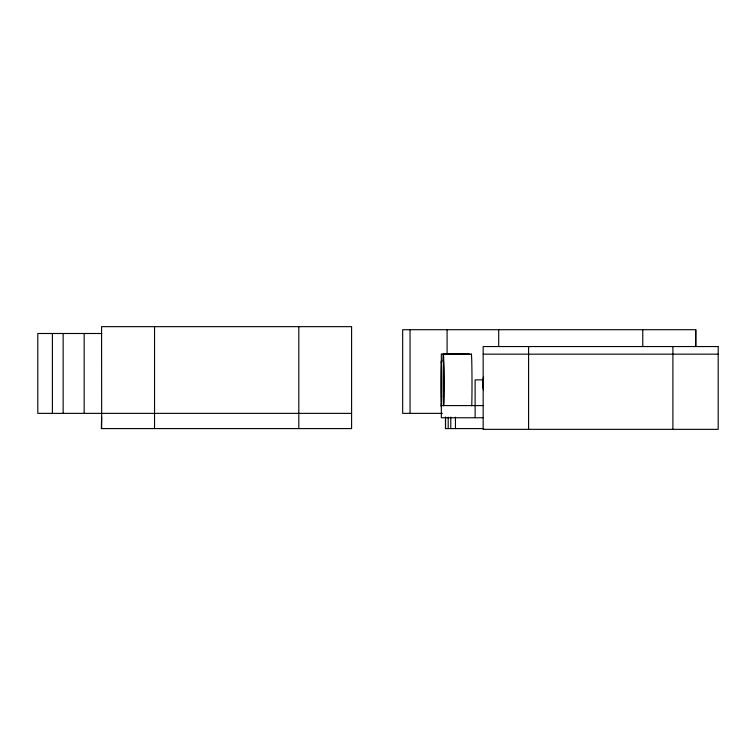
<?xml version="1.0" encoding="UTF-8"?>
<svg xmlns="http://www.w3.org/2000/svg" width="756" height="756" viewBox="0 0 756 756"><rect width="100%" height="100%" fill="white"/><g stroke="black" fill="none" stroke-linecap="round" stroke-linejoin="round"><path stroke-width="1.13" d="M695.756 329.701L695.756 346.201L695.766 329.701L402.674 329.701L402.674 413.371L442.402 413.371M101.748 333.5L37.8 333.5L37.8 413.371L351.597 413.371M469.334 353.978L441.343 353.978L441.343 363.277M443.281 354.158L471.347 354.158M483.16 354.158L718.2 354.158M483.349 379.871L475.118 379.871L475.118 417.756M441.343 405.585L483.349 405.585M101.625 417.17L101.351 428.586L351.597 428.586L351.597 326.658L101.569 326.658L101.673 428.586M482.942 417.756L441.343 417.756L441.343 403.893M483.717 428.586L445.511 428.586L445.511 417.17M672.897 346.55L672.897 429.342M642.77 329.701L642.77 346.201M528.586 346.55L528.586 429.342M498.705 329.701L498.705 346.201M455.443 417.17L455.443 428.586M450.784 417.17L450.784 428.586M448.204 417.17L448.204 428.586M447.089 329.701L447.089 354.451M445.511 417.17L445.511 428.586M410.054 329.701L410.054 413.371M298.809 326.658L298.809 428.586M154.536 326.658L154.536 428.586M84.171 333.5L84.171 413.371M63.145 333.5L63.145 413.371M52.391 333.5L52.391 413.371M471.177 354.621A29.664 0.69 -90 0 1 471.924 370.572A29.664 0.69 -90 0 1 471.772 405.811M442.884 360.905A29.664 0.69 -90 0 1 443.848 364.383A29.664 0.69 -90 0 1 443.781 405.811M443.158 362.058A22.822 0.529 -90 0 1 443.829 376.715A22.822 0.529 -90 0 1 443.488 405.462M483.434 390.058A29.664 29.664 0 0 1 483.434 377.112M718.2 346.55L483.16 346.55L483.16 429.342L718.2 429.342L718.2 346.55M441.787 396.39A22.822 0.529 -90 0 0 441.381 360.99A22.822 0.529 -90 0 0 440.871 393.914A22.822 0.529 -90 0 0 441.787 396.39"/></g></svg>
